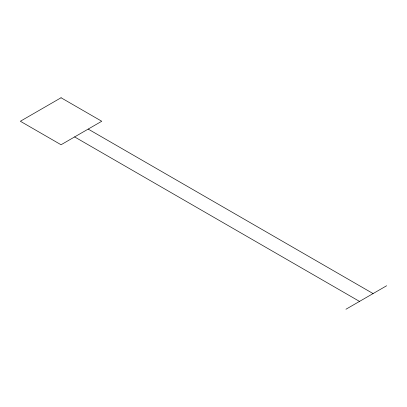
<?xml version="1.0" encoding="UTF-8"?>
<svg xmlns="http://www.w3.org/2000/svg" width="407" height="407" viewBox="0 0 407 407"><rect width="100%" height="100%" fill="white"/><g stroke="black" fill="none" stroke-linecap="round" stroke-linejoin="round"><path stroke-width="0.61" d="M345.95 309.239L386.65 285.745M88.182 129.09L373.082 293.574M74.618 136.925L359.518 301.409M61.05 97.761L20.35 121.255L61.05 144.755L101.75 121.255L61.05 97.761"/></g></svg>
